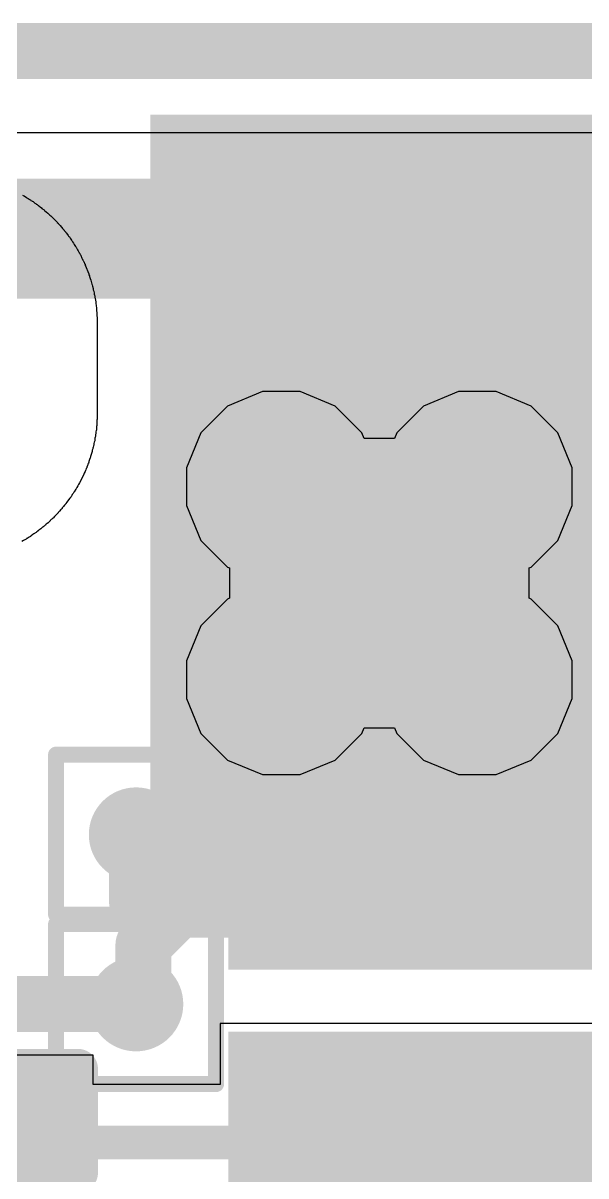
# Model space of a CAD drawing. Header units: inches. Extents: x -6 to 284, y -12 to 154.
# Drawn here: x 18.045 to 19.832, y 16.789 to 20.449 of the extents above; entities that cross this region are included whole.
import ezdxf

# ---------------------------------------------------------------- set-up
doc = ezdxf.new("R2010")
doc.units = ezdxf.units.IN
for name, color, linetype in [('Board Outline', 216, 'Continuous'), ('Bottom Layer', 5, 'Continuous'), ('Drill Drawing', 1, 'Continuous'), ('GND-1', 16, 'Continuous'), ('GND-2', 90, 'Continuous'), ('GND-3', 216, 'Continuous'), ('GND-4', 54, 'Continuous'), ('PWR-1', 156, 'Continuous'), ('PWR-2', 130, 'Continuous'), ('Signal L1', 76, 'Continuous'), ('Signal L2', 6, 'Continuous'), ('Top Layer', 1, 'Continuous'), ('Top Overlay', 2, 'Continuous'), ('Top Paste', 8, 'Continuous'), ('Top Solder', 216, 'Continuous'), ('Via Holes', 16, 'Continuous')]:
    doc.layers.add(name, color=color, linetype=linetype)

# ---------------------------------------------------------------- blocks, each defined once
blk = doc.blocks.new('AP6275S__125')
at = {"layer": 'Top Layer'}
for points in [[(-7.7475, 4.75), (-6.6225, 4.75), (-6.6225, 4.25), (-7.7475, 4.25)], [(-7.7475, 3.85), (-6.6225, 3.85), (-6.6225, 3.35), (-7.7475, 3.35)]]:
    blk.add_hatch(color=1, dxfattribs=at).paths.add_polyline_path(points)
at = {"layer": 'Top Paste'}
for points in [[(-7.7475, 4.75), (-6.6225, 4.75), (-6.6225, 4.25), (-7.7475, 4.25)], [(-7.7475, 3.85), (-6.6225, 3.85), (-6.6225, 3.35), (-7.7475, 3.35)]]:
    blk.add_hatch(color=8, dxfattribs=at).paths.add_polyline_path(points)
at = {"layer": 'Top Solder'}
for points in [[(-7.8491, 4.8516), (-6.5209, 4.8516), (-6.5209, 4.1484), (-7.8491, 4.1484)], [(-7.8491, 3.9516), (-6.5209, 3.9516), (-6.5209, 3.2484), (-7.8491, 3.2484)]]:
    blk.add_hatch(color=216, dxfattribs=at).paths.add_polyline_path(points)
at = {"layer": 'Top Overlay'}
for points in [[(-7.5184, 6.5532, 0.254, 0.254, 0), (-7.5184, 4.9784, 0.254, 0.254, 0)], [(-7.5184, 6.5532, 0.254, 0.254, 0), (-6.4008, 6.5532, 0.254, 0.254, 0)], [(-8.128, 4.6228, 0.2, 0.2, 0), (-8.001, 4.4958, 0.2, 0.2, 0)], [(-8.128, 4.3688, 0.2, 0.2, 0), (-8.128, 4.6228, 0.2, 0.2, 0)], [(-8.128, 4.3688, 0.2, 0.2, 0), (-8.001, 4.4958, 0.2, 0.2, 0)]]:
    blk.add_lwpolyline(points, format="xyseb", dxfattribs=at)
for points in [[(-7.5819, 6.5532, 0.127, 0.127, 1), (-7.4549, 6.5532, 0.127, 0.127, 1)], [(-7.5819, 6.5532, 0.127, 0.127, 1), (-7.4549, 6.5532, 0.127, 0.127, 1)], [(-7.5819, 4.9784, 0.127, 0.127, 1), (-7.4549, 4.9784, 0.127, 0.127, 1)], [(-8.178, 4.6228, 0.1, 0.1, 1), (-8.078, 4.6228, 0.1, 0.1, 1)], [(-8.178, 4.6228, 0.1, 0.1, 1), (-8.078, 4.6228, 0.1, 0.1, 1)], [(-8.051, 4.4958, 0.1, 0.1, 1), (-7.951, 4.4958, 0.1, 0.1, 1)], [(-8.051, 4.4958, 0.1, 0.1, 1), (-7.951, 4.4958, 0.1, 0.1, 1)], [(-8.178, 4.3688, 0.1, 0.1, 1), (-8.078, 4.3688, 0.1, 0.1, 1)], [(-8.178, 4.3688, 0.1, 0.1, 1), (-8.078, 4.3688, 0.1, 0.1, 1)]]:
    blk.add_lwpolyline(points, format="xyseb", close=True, dxfattribs=at)
blk = doc.blocks.new('C___0201_332')
at = {"layer": 'Top Layer'}
for points in [[(-0.45, 0.15), (-0.15, 0.15), (-0.15, -0.15), (-0.45, -0.15)], [(0.15, 0.15), (0.45, 0.15), (0.45, -0.15), (0.15, -0.15)]]:
    blk.add_hatch(color=1, dxfattribs=at).paths.add_polyline_path(points)
at = {"layer": 'Top Paste'}
for points in [[(-0.45, 0.15), (-0.15, 0.15), (-0.15, -0.15), (-0.45, -0.15)], [(0.15, 0.15), (0.45, 0.15), (0.45, -0.15), (0.15, -0.15)]]:
    blk.add_hatch(color=8, dxfattribs=at).paths.add_polyline_path(points)
at = {"layer": 'Top Solder'}
for points in [[(-0.505, 0.205), (-0.095, 0.205), (-0.095, -0.205), (-0.505, -0.205)], [(0.095, 0.205), (0.505, 0.205), (0.505, -0.205), (0.095, -0.205)]]:
    blk.add_hatch(color=216, dxfattribs=at).paths.add_polyline_path(points)
at = {"layer": 'Top Overlay'}
for points in [[(-0.5334, 0.2286, 0.127, 0.127, 0), (-0.5334, -0.2286, 0.127, 0.127, 0)], [(-0.5334, 0.2286, 0.127, 0.127, 0), (-0.2032, 0.2286, 0.127, 0.127, 0)], [(0.2032, 0.2286, 0.127, 0.127, 0), (0.5334, 0.2286, 0.127, 0.127, 0)], [(0.5334, 0.2286, 0.127, 0.127, 0), (0.5334, -0.2286, 0.127, 0.127, 0)], [(-0.5334, -0.2286, 0.127, 0.127, 0), (-0.2032, -0.2286, 0.127, 0.127, 0)], [(0.2032, -0.2286, 0.127, 0.127, 0), (0.5334, -0.2286, 0.127, 0.127, 0)]]:
    blk.add_lwpolyline(points, format="xyseb", dxfattribs=at)
for points in [[(-0.5651, 0.2286, 0.0635, 0.0635, 1), (-0.5016, 0.2286, 0.0635, 0.0635, 1)], [(-0.5651, 0.2286, 0.0635, 0.0635, 1), (-0.5016, 0.2286, 0.0635, 0.0635, 1)], [(-0.2349, 0.2286, 0.0635, 0.0635, 1), (-0.1714, 0.2286, 0.0635, 0.0635, 1)], [(0.1714, 0.2286, 0.0635, 0.0635, 1), (0.2349, 0.2286, 0.0635, 0.0635, 1)], [(0.5016, 0.2286, 0.0635, 0.0635, 1), (0.5651, 0.2286, 0.0635, 0.0635, 1)], [(0.5016, 0.2286, 0.0635, 0.0635, 1), (0.5651, 0.2286, 0.0635, 0.0635, 1)], [(-0.5651, -0.2286, 0.0635, 0.0635, 1), (-0.5016, -0.2286, 0.0635, 0.0635, 1)], [(-0.5651, -0.2286, 0.0635, 0.0635, 1), (-0.5016, -0.2286, 0.0635, 0.0635, 1)], [(-0.2349, -0.2286, 0.0635, 0.0635, 1), (-0.1714, -0.2286, 0.0635, 0.0635, 1)], [(0.1714, -0.2286, 0.0635, 0.0635, 1), (0.2349, -0.2286, 0.0635, 0.0635, 1)], [(0.5016, -0.2286, 0.0635, 0.0635, 1), (0.5651, -0.2286, 0.0635, 0.0635, 1)], [(0.5016, -0.2286, 0.0635, 0.0635, 1), (0.5651, -0.2286, 0.0635, 0.0635, 1)]]:
    blk.add_lwpolyline(points, format="xyseb", close=True, dxfattribs=at)

msp = doc.modelspace()

# ---------------------------------------------------------------- hatches: boundary and pattern name
at = {"layer": 'Bottom Layer'}
h = msp.add_hatch(color=5, dxfattribs=at)
edge = h.paths.add_edge_path()
edge.add_arc((18.8651, 18.9771), 0.2, 0, 360)
h = msp.add_hatch(color=5, dxfattribs=at)
edge = h.paths.add_edge_path()
edge.add_arc((19.4874, 18.9771), 0.2, 0, 360)
h = msp.add_hatch(color=5, dxfattribs=at)
edge = h.paths.add_edge_path()
edge.add_arc((18.8651, 18.3642), 0.2, 0, 360)
h = msp.add_hatch(color=5, dxfattribs=at)
edge = h.paths.add_edge_path()
edge.add_arc((19.4874, 18.3642), 0.2, 0, 360)
at = {"layer": 'GND-1'}
h = msp.add_hatch(color=16, dxfattribs=at)
edge = h.paths.add_edge_path()
edge.add_arc((18.8651, 18.9771), 0.2, 0, 360)
h = msp.add_hatch(color=16, dxfattribs=at)
edge = h.paths.add_edge_path()
edge.add_arc((19.4874, 18.9771), 0.2, 0, 360)
h = msp.add_hatch(color=16, dxfattribs=at)
edge = h.paths.add_edge_path()
edge.add_arc((18.8651, 18.3642), 0.2, 0, 360)
h = msp.add_hatch(color=16, dxfattribs=at)
edge = h.paths.add_edge_path()
edge.add_arc((19.4874, 18.3642), 0.2, 0, 360)
h = msp.add_hatch(color=16, dxfattribs=at)
edge = h.paths.add_edge_path()
edge.add_arc((18.4036, 17.8722), 0.15, 0, 360)
h = msp.add_hatch(color=16, dxfattribs=at)
edge = h.paths.add_edge_path()
edge.add_arc((18.4036, 17.3341), 0.15, 0, 360)
at = {"layer": 'GND-2'}
h = msp.add_hatch(color=90, dxfattribs=at)
edge = h.paths.add_edge_path()
edge.add_arc((18.8651, 18.9771), 0.2, 0, 360)
h = msp.add_hatch(color=90, dxfattribs=at)
edge = h.paths.add_edge_path()
edge.add_arc((19.4874, 18.9771), 0.2, 0, 360)
h = msp.add_hatch(color=90, dxfattribs=at)
edge = h.paths.add_edge_path()
edge.add_arc((18.8651, 18.3642), 0.2, 0, 360)
h = msp.add_hatch(color=90, dxfattribs=at)
edge = h.paths.add_edge_path()
edge.add_arc((19.4874, 18.3642), 0.2, 0, 360)
at = {"layer": 'GND-3'}
h = msp.add_hatch(color=216, dxfattribs=at)
edge = h.paths.add_edge_path()
edge.add_arc((18.8651, 18.9771), 0.2, 0, 360)
h = msp.add_hatch(color=216, dxfattribs=at)
edge = h.paths.add_edge_path()
edge.add_arc((19.4874, 18.9771), 0.2, 0, 360)
h = msp.add_hatch(color=216, dxfattribs=at)
edge = h.paths.add_edge_path()
edge.add_arc((18.8651, 18.3642), 0.2, 0, 360)
h = msp.add_hatch(color=216, dxfattribs=at)
edge = h.paths.add_edge_path()
edge.add_arc((19.4874, 18.3642), 0.2, 0, 360)
at = {"layer": 'GND-4'}
h = msp.add_hatch(color=54, dxfattribs=at)
edge = h.paths.add_edge_path()
edge.add_arc((18.8651, 18.9771), 0.2, 0, 360)
h = msp.add_hatch(color=54, dxfattribs=at)
edge = h.paths.add_edge_path()
edge.add_arc((19.4874, 18.9771), 0.2, 0, 360)
h = msp.add_hatch(color=54, dxfattribs=at)
edge = h.paths.add_edge_path()
edge.add_arc((18.8651, 18.3642), 0.2, 0, 360)
h = msp.add_hatch(color=54, dxfattribs=at)
edge = h.paths.add_edge_path()
edge.add_arc((19.4874, 18.3642), 0.2, 0, 360)
at = {"layer": 'PWR-1'}
h = msp.add_hatch(color=156, dxfattribs=at)
edge = h.paths.add_edge_path()
edge.add_arc((18.8651, 18.9771), 0.2, 0, 360)
h = msp.add_hatch(color=156, dxfattribs=at)
edge = h.paths.add_edge_path()
edge.add_arc((19.4874, 18.9771), 0.2, 0, 360)
h = msp.add_hatch(color=156, dxfattribs=at)
edge = h.paths.add_edge_path()
edge.add_arc((18.8651, 18.3642), 0.2, 0, 360)
h = msp.add_hatch(color=156, dxfattribs=at)
edge = h.paths.add_edge_path()
edge.add_arc((19.4874, 18.3642), 0.2, 0, 360)
at = {"layer": 'PWR-2'}
h = msp.add_hatch(color=130, dxfattribs=at)
edge = h.paths.add_edge_path()
edge.add_arc((18.8651, 18.9771), 0.2, 0, 360)
h = msp.add_hatch(color=130, dxfattribs=at)
edge = h.paths.add_edge_path()
edge.add_arc((19.4874, 18.9771), 0.2, 0, 360)
h = msp.add_hatch(color=130, dxfattribs=at)
edge = h.paths.add_edge_path()
edge.add_arc((18.8651, 18.3642), 0.2, 0, 360)
h = msp.add_hatch(color=130, dxfattribs=at)
edge = h.paths.add_edge_path()
edge.add_arc((19.4874, 18.3642), 0.2, 0, 360)
at = {"layer": 'Signal L1'}
h = msp.add_hatch(color=76, dxfattribs=at)
edge = h.paths.add_edge_path()
edge.add_arc((18.8651, 18.9771), 0.2, 0, 360)
h = msp.add_hatch(color=76, dxfattribs=at)
edge = h.paths.add_edge_path()
edge.add_arc((19.4874, 18.9771), 0.2, 0, 360)
h = msp.add_hatch(color=76, dxfattribs=at)
edge = h.paths.add_edge_path()
edge.add_arc((18.8651, 18.3642), 0.2, 0, 360)
h = msp.add_hatch(color=76, dxfattribs=at)
edge = h.paths.add_edge_path()
edge.add_arc((19.4874, 18.3642), 0.2, 0, 360)
h = msp.add_hatch(color=76, dxfattribs=at)
edge = h.paths.add_edge_path()
edge.add_arc((18.4036, 17.8722), 0.15, 0, 360)
h = msp.add_hatch(color=76, dxfattribs=at)
edge = h.paths.add_edge_path()
edge.add_arc((18.4036, 17.3341), 0.15, 0, 360)
at = {"layer": 'Signal L2'}
h = msp.add_hatch(color=6, dxfattribs=at)
edge = h.paths.add_edge_path()
edge.add_arc((18.8651, 18.9771), 0.2, 0, 360)
h = msp.add_hatch(color=6, dxfattribs=at)
edge = h.paths.add_edge_path()
edge.add_arc((19.4874, 18.9771), 0.2, 0, 360)
h = msp.add_hatch(color=6, dxfattribs=at)
edge = h.paths.add_edge_path()
edge.add_arc((18.8651, 18.3642), 0.2, 0, 360)
h = msp.add_hatch(color=6, dxfattribs=at)
edge = h.paths.add_edge_path()
edge.add_arc((19.4874, 18.3642), 0.2, 0, 360)
at = {"layer": 'Top Layer'}
msp.add_hatch(color=1, dxfattribs=at).paths.add_polyline_path([(18.4494, 17.5451), (19.9229, 17.5451), (19.9229, 20.1576), (18.4494, 20.1576)])
h = msp.add_hatch(color=1, dxfattribs=at)
edge = h.paths.add_edge_path()
edge.add_arc((18.8651, 18.9771), 0.2, 0, 360)
h = msp.add_hatch(color=1, dxfattribs=at)
edge = h.paths.add_edge_path()
edge.add_arc((19.4874, 18.9771), 0.2, 0, 360)
h = msp.add_hatch(color=1, dxfattribs=at)
edge = h.paths.add_edge_path()
edge.add_arc((18.8651, 18.3642), 0.2, 0, 360)
h = msp.add_hatch(color=1, dxfattribs=at)
edge = h.paths.add_edge_path()
edge.add_arc((19.4874, 18.3642), 0.2, 0, 360)
h = msp.add_hatch(color=1, dxfattribs=at)
edge = h.paths.add_edge_path()
edge.add_arc((18.4036, 17.8722), 0.15, 0, 360)
h = msp.add_hatch(color=1, dxfattribs=at)
edge = h.paths.add_edge_path()
edge.add_arc((18.4036, 17.3341), 0.15, 0, 360)
at = {"layer": 'Via Holes'}
h = msp.add_hatch(color=7, dxfattribs=at)
edge = h.paths.add_edge_path()
edge.add_arc((18.8651, 18.9771), 0.1, 0, 360)
h = msp.add_hatch(color=7, dxfattribs=at)
edge = h.paths.add_edge_path()
edge.add_arc((19.4874, 18.9771), 0.1, 0, 360)
h = msp.add_hatch(color=7, dxfattribs=at)
edge = h.paths.add_edge_path()
edge.add_arc((18.8651, 18.3642), 0.1, 0, 360)
h = msp.add_hatch(color=7, dxfattribs=at)
edge = h.paths.add_edge_path()
edge.add_arc((19.4874, 18.3642), 0.1, 0, 360)
h = msp.add_hatch(color=7, dxfattribs=at)
edge = h.paths.add_edge_path()
edge.add_arc((18.4036, 17.8722), 0.075, 0, 360)
h = msp.add_hatch(color=7, dxfattribs=at)
edge = h.paths.add_edge_path()
edge.add_arc((18.4036, 17.3341), 0.075, 0, 360)

# ---------------------------------------------------------------- linework, layer by layer
at = {"layer": 'Board Outline'}
msp.add_lwpolyline([(12.0364, 20.3599, 0.1778, 0.1778, 0), (75.5509, 20.3599, 0.1778, 0.1778, 0)], format="xyseb", dxfattribs=at)
at = {"layer": 'Bottom Layer'}
msp.add_line((12.0364, 20.1009), (45.7536, 20.1009), dxfattribs=at)
at = {"layer": 'Drill Drawing'}
for points in [[(18.6111, 19.2311, 0.0508, 0.0508, 0), (19.1191, 19.2311, 0.0508, 0.0508, 0)], [(18.6111, 19.2311, 0.0508, 0.0508, 0), (18.8651, 18.7231, 0.0508, 0.0508, 0)], [(18.8651, 18.7231, 0.0508, 0.0508, 0), (19.1191, 19.2311, 0.0508, 0.0508, 0)], [(19.2334, 19.2311, 0.0508, 0.0508, 0), (19.7414, 19.2311, 0.0508, 0.0508, 0)], [(19.2334, 19.2311, 0.0508, 0.0508, 0), (19.4874, 18.7231, 0.0508, 0.0508, 0)], [(19.4874, 18.7231, 0.0508, 0.0508, 0), (19.7414, 19.2311, 0.0508, 0.0508, 0)], [(18.6111, 18.6182, 0.0508, 0.0508, 0), (19.1191, 18.6182, 0.0508, 0.0508, 0)], [(18.6111, 18.6182, 0.0508, 0.0508, 0), (18.8651, 18.1102, 0.0508, 0.0508, 0)], [(18.8651, 18.1102, 0.0508, 0.0508, 0), (19.1191, 18.6182, 0.0508, 0.0508, 0)], [(19.2334, 18.6182, 0.0508, 0.0508, 0), (19.7414, 18.6182, 0.0508, 0.0508, 0)], [(19.2334, 18.6182, 0.0508, 0.0508, 0), (19.4874, 18.1102, 0.0508, 0.0508, 0)], [(19.4874, 18.1102, 0.0508, 0.0508, 0), (19.7414, 18.6182, 0.0508, 0.0508, 0)], [(18.1496, 18.1262, 0.0508, 0.0508, 0), (18.6576, 18.1262, 0.0508, 0.0508, 0)], [(18.1496, 17.6182, 0.0508, 0.0508, 0), (18.1496, 18.1262, 0.0508, 0.0508, 0)], [(18.6576, 17.6182, 0.0508, 0.0508, 0), (18.6576, 18.1262, 0.0508, 0.0508, 0)], [(18.1496, 17.6182, 0.0508, 0.0508, 0), (18.6576, 17.6182, 0.0508, 0.0508, 0)], [(18.1496, 17.5881, 0.0508, 0.0508, 0), (18.6576, 17.5881, 0.0508, 0.0508, 0)], [(18.1496, 17.0801, 0.0508, 0.0508, 0), (18.1496, 17.5881, 0.0508, 0.0508, 0)], [(18.6576, 17.0801, 0.0508, 0.0508, 0), (18.6576, 17.5881, 0.0508, 0.0508, 0)], [(18.1496, 17.0801, 0.0508, 0.0508, 0), (18.6576, 17.0801, 0.0508, 0.0508, 0)]]:
    msp.add_lwpolyline(points, format="xyseb", dxfattribs=at)
for points in [[(18.5984, 19.2311, 0.0254, 0.0254, 1), (18.6238, 19.2311, 0.0254, 0.0254, 1)], [(18.5984, 19.2311, 0.0254, 0.0254, 1), (18.6238, 19.2311, 0.0254, 0.0254, 1)], [(19.1064, 19.2311, 0.0254, 0.0254, 1), (19.1318, 19.2311, 0.0254, 0.0254, 1)], [(19.1064, 19.2311, 0.0254, 0.0254, 1), (19.1318, 19.2311, 0.0254, 0.0254, 1)], [(19.2207, 19.2311, 0.0254, 0.0254, 1), (19.2461, 19.2311, 0.0254, 0.0254, 1)], [(19.2207, 19.2311, 0.0254, 0.0254, 1), (19.2461, 19.2311, 0.0254, 0.0254, 1)], [(19.7287, 19.2311, 0.0254, 0.0254, 1), (19.7541, 19.2311, 0.0254, 0.0254, 1)], [(19.7287, 19.2311, 0.0254, 0.0254, 1), (19.7541, 19.2311, 0.0254, 0.0254, 1)], [(18.8524, 18.7231, 0.0254, 0.0254, 1), (18.8778, 18.7231, 0.0254, 0.0254, 1)], [(18.8524, 18.7231, 0.0254, 0.0254, 1), (18.8778, 18.7231, 0.0254, 0.0254, 1)], [(19.4747, 18.7231, 0.0254, 0.0254, 1), (19.5001, 18.7231, 0.0254, 0.0254, 1)], [(19.4747, 18.7231, 0.0254, 0.0254, 1), (19.5001, 18.7231, 0.0254, 0.0254, 1)], [(18.5984, 18.6182, 0.0254, 0.0254, 1), (18.6238, 18.6182, 0.0254, 0.0254, 1)], [(18.5984, 18.6182, 0.0254, 0.0254, 1), (18.6238, 18.6182, 0.0254, 0.0254, 1)], [(19.1064, 18.6182, 0.0254, 0.0254, 1), (19.1318, 18.6182, 0.0254, 0.0254, 1)], [(19.1064, 18.6182, 0.0254, 0.0254, 1), (19.1318, 18.6182, 0.0254, 0.0254, 1)], [(19.2207, 18.6182, 0.0254, 0.0254, 1), (19.2461, 18.6182, 0.0254, 0.0254, 1)], [(19.2207, 18.6182, 0.0254, 0.0254, 1), (19.2461, 18.6182, 0.0254, 0.0254, 1)], [(19.7287, 18.6182, 0.0254, 0.0254, 1), (19.7541, 18.6182, 0.0254, 0.0254, 1)], [(19.7287, 18.6182, 0.0254, 0.0254, 1), (19.7541, 18.6182, 0.0254, 0.0254, 1)], [(18.1369, 18.1262, 0.0254, 0.0254, 1), (18.1623, 18.1262, 0.0254, 0.0254, 1)], [(18.1369, 18.1262, 0.0254, 0.0254, 1), (18.1623, 18.1262, 0.0254, 0.0254, 1)], [(18.6449, 18.1262, 0.0254, 0.0254, 1), (18.6703, 18.1262, 0.0254, 0.0254, 1)], [(18.6449, 18.1262, 0.0254, 0.0254, 1), (18.6703, 18.1262, 0.0254, 0.0254, 1)], [(18.8524, 18.1102, 0.0254, 0.0254, 1), (18.8778, 18.1102, 0.0254, 0.0254, 1)], [(18.8524, 18.1102, 0.0254, 0.0254, 1), (18.8778, 18.1102, 0.0254, 0.0254, 1)], [(19.4747, 18.1102, 0.0254, 0.0254, 1), (19.5001, 18.1102, 0.0254, 0.0254, 1)], [(19.4747, 18.1102, 0.0254, 0.0254, 1), (19.5001, 18.1102, 0.0254, 0.0254, 1)], [(18.1369, 17.6182, 0.0254, 0.0254, 1), (18.1623, 17.6182, 0.0254, 0.0254, 1)], [(18.1369, 17.6182, 0.0254, 0.0254, 1), (18.1623, 17.6182, 0.0254, 0.0254, 1)], [(18.6449, 17.6182, 0.0254, 0.0254, 1), (18.6703, 17.6182, 0.0254, 0.0254, 1)], [(18.6449, 17.6182, 0.0254, 0.0254, 1), (18.6703, 17.6182, 0.0254, 0.0254, 1)], [(18.1369, 17.5881, 0.0254, 0.0254, 1), (18.1623, 17.5881, 0.0254, 0.0254, 1)], [(18.1369, 17.5881, 0.0254, 0.0254, 1), (18.1623, 17.5881, 0.0254, 0.0254, 1)], [(18.6449, 17.5881, 0.0254, 0.0254, 1), (18.6703, 17.5881, 0.0254, 0.0254, 1)], [(18.6449, 17.5881, 0.0254, 0.0254, 1), (18.6703, 17.5881, 0.0254, 0.0254, 1)], [(18.1369, 17.0801, 0.0254, 0.0254, 1), (18.1623, 17.0801, 0.0254, 0.0254, 1)], [(18.1369, 17.0801, 0.0254, 0.0254, 1), (18.1623, 17.0801, 0.0254, 0.0254, 1)], [(18.6449, 17.0801, 0.0254, 0.0254, 1), (18.6703, 17.0801, 0.0254, 0.0254, 1)], [(18.6449, 17.0801, 0.0254, 0.0254, 1), (18.6703, 17.0801, 0.0254, 0.0254, 1)]]:
    msp.add_lwpolyline(points, format="xyseb", close=True, dxfattribs=at)
at = {"layer": 'GND-1'}
msp.add_line((12.0364, 20.1009), (75.5508, 20.1009), dxfattribs=at)
at = {"layer": 'GND-2'}
msp.add_line((12.0364, 20.1009), (75.5508, 20.1009), dxfattribs=at)
at = {"layer": 'GND-3'}
msp.add_line((12.0364, 20.1009), (75.5508, 20.1009), dxfattribs=at)
at = {"layer": 'GND-4'}
msp.add_line((12.0364, 20.1009), (75.5508, 20.1009), dxfattribs=at)
at = {"layer": 'PWR-1'}
for p, q in [((17.9612, 20.1009), (33.3991, 20.1009)), ((18.8051, 19.2787), (18.6943, 19.2328)), ((18.9251, 19.2787), (18.8051, 19.2787)), ((19.036, 19.2328), (18.9251, 19.2787)), ((19.4274, 19.2787), (19.3166, 19.2328)), ((19.5474, 19.2787), (19.4274, 19.2787)), ((19.6583, 19.2328), (19.5474, 19.2787)), ((18.6943, 19.2328), (18.6095, 19.1479)), ((19.1208, 19.1479), (19.036, 19.2328)), ((19.3166, 19.2328), (19.2318, 19.1479)), ((19.7431, 19.1479), (19.6583, 19.2328)), ((18.6095, 19.1479), (18.5635, 19.0371)), ((19.1282, 19.1302), (19.1208, 19.1479)), ((19.2318, 19.1479), (19.2244, 19.1302)), ((19.789, 19.0371), (19.7431, 19.1479)), ((19.2244, 19.1302), (19.1282, 19.1302)), ((18.5635, 19.0371), (18.5635, 18.9171)), ((19.789, 18.9171), (19.789, 19.0371)), ((18.5635, 18.9171), (18.6095, 18.8062)), ((19.7431, 18.8062), (19.789, 18.9171)), ((18.6095, 18.8062), (18.6943, 18.7214)), ((19.6583, 18.7214), (19.7431, 18.8062)), ((18.6943, 18.7214), (18.7007, 18.7187)), ((18.7007, 18.7187), (18.7007, 18.6225)), ((19.6519, 18.7187), (19.6583, 18.7214)), ((19.6519, 18.6225), (19.6519, 18.7187)), ((18.6943, 18.6198), (18.6095, 18.535)), ((18.7007, 18.6225), (18.6943, 18.6198)), ((19.6583, 18.6198), (19.6519, 18.6225)), ((19.7431, 18.535), (19.6583, 18.6198)), ((18.6095, 18.535), (18.5635, 18.4242)), ((19.789, 18.4242), (19.7431, 18.535)), ((18.5635, 18.4242), (18.5635, 18.3042)), ((19.789, 18.3042), (19.789, 18.4242)), ((18.5635, 18.3042), (18.6095, 18.1933)), ((19.7431, 18.1933), (19.789, 18.3042)), ((18.6095, 18.1933), (18.6943, 18.1085)), ((19.036, 18.1085), (19.1208, 18.1933)), ((19.1208, 18.1933), (19.1282, 18.2111)), ((19.1282, 18.2111), (19.2244, 18.2111)), ((19.2244, 18.2111), (19.2318, 18.1933)), ((19.2318, 18.1933), (19.3166, 18.1085)), ((19.6583, 18.1085), (19.7431, 18.1933)), ((18.6943, 18.1085), (18.8051, 18.0626)), ((18.9251, 18.0626), (19.036, 18.1085)), ((19.3166, 18.1085), (19.4274, 18.0626)), ((19.5474, 18.0626), (19.6583, 18.1085)), ((18.8051, 18.0626), (18.9251, 18.0626)), ((19.4274, 18.0626), (19.5474, 18.0626))]:
    msp.add_line(p, q, dxfattribs=at)
at = {"layer": 'PWR-2'}
for p, q in [((17.934, 20.1009), (36.3945, 20.1009)), ((18.8051, 19.2787), (18.6943, 19.2328)), ((18.9251, 19.2787), (18.8051, 19.2787)), ((19.036, 19.2328), (18.9251, 19.2787)), ((19.4274, 19.2787), (19.3166, 19.2328)), ((19.5474, 19.2787), (19.4274, 19.2787)), ((19.6583, 19.2328), (19.5474, 19.2787)), ((18.6943, 19.2328), (18.6095, 19.1479)), ((19.1208, 19.1479), (19.036, 19.2328)), ((19.3166, 19.2328), (19.2318, 19.1479)), ((19.7431, 19.1479), (19.6583, 19.2328)), ((18.6095, 19.1479), (18.5635, 19.0371)), ((19.1282, 19.1302), (19.1208, 19.1479)), ((19.2318, 19.1479), (19.2244, 19.1302)), ((19.789, 19.0371), (19.7431, 19.1479)), ((19.2244, 19.1302), (19.1282, 19.1302)), ((18.5635, 19.0371), (18.5635, 18.9171)), ((19.789, 18.9171), (19.789, 19.0371)), ((18.5635, 18.9171), (18.6095, 18.8062)), ((19.7431, 18.8062), (19.789, 18.9171)), ((18.6095, 18.8062), (18.6943, 18.7214)), ((19.6583, 18.7214), (19.7431, 18.8062)), ((18.6943, 18.7214), (18.7007, 18.7187)), ((18.7007, 18.7187), (18.7007, 18.6225)), ((19.6519, 18.7187), (19.6583, 18.7214)), ((19.6519, 18.6225), (19.6519, 18.7187)), ((18.6943, 18.6198), (18.6095, 18.535)), ((18.7007, 18.6225), (18.6943, 18.6198)), ((19.6583, 18.6198), (19.6519, 18.6225)), ((19.7431, 18.535), (19.6583, 18.6198)), ((18.6095, 18.535), (18.5635, 18.4242)), ((19.789, 18.4242), (19.7431, 18.535)), ((18.5635, 18.4242), (18.5635, 18.3042)), ((19.789, 18.3042), (19.789, 18.4242)), ((18.5635, 18.3042), (18.6095, 18.1933)), ((19.7431, 18.1933), (19.789, 18.3042)), ((18.6095, 18.1933), (18.6943, 18.1085)), ((19.036, 18.1085), (19.1208, 18.1933)), ((19.1208, 18.1933), (19.1282, 18.2111)), ((19.1282, 18.2111), (19.2244, 18.2111)), ((19.2244, 18.2111), (19.2318, 18.1933)), ((19.2318, 18.1933), (19.3166, 18.1085)), ((19.6583, 18.1085), (19.7431, 18.1933)), ((18.6943, 18.1085), (18.8051, 18.0626)), ((18.9251, 18.0626), (19.036, 18.1085)), ((19.3166, 18.1085), (19.4274, 18.0626)), ((19.5474, 18.0626), (19.6583, 18.1085)), ((18.8051, 18.0626), (18.9251, 18.0626)), ((19.4274, 18.0626), (19.5474, 18.0626))]:
    msp.add_line(p, q, dxfattribs=at)
at = {"layer": 'Signal L1'}
msp.add_line((12.0364, 20.1009), (75.5508, 20.1009), dxfattribs=at)
at = {"layer": 'Signal L2'}
msp.add_lwpolyline([(17.7783, 19.7639, 0.381, 0.381, 0), (31.1032, 19.7639, 0.381, 0.381, 0)], format="xyseb", dxfattribs=at)
at = {"layer": 'Top Layer'}
for p, q in [((12.0364, 20.1009), (20.1416, 20.1009)), ((20.0499, 17.2721), (18.6709, 17.2721)), ((18.6709, 17.2721), (18.6709, 17.0789)), ((18.2675, 17.1721), (17.7135, 17.1721)), ((18.2675, 17.0789), (18.2675, 17.1721)), ((18.6709, 17.0789), (18.2675, 17.0789))]:
    msp.add_line(p, q, dxfattribs=at)
for points in [[(18.427, 17.5226, 0.1778, 0.1778, 0), (18.6994, 17.7951, 0.1778, 0.1778, 0)], [(18.6994, 17.7951, 0.1778, 0.1778, 0), (19.3604, 17.7951, 0.1778, 0.1778, 0)], [(18.427, 17.3575, 0.1778, 0.1778, 0), (18.427, 17.5226, 0.1778, 0.1778, 0)], [(17.4736, 17.3341, 0.1778, 0.1778, 0), (18.4036, 17.3341, 0.1778, 0.1778, 0)], [(18.4036, 17.3341, 0.1778, 0.1778, 0), (18.427, 17.3575, 0.1778, 0.1778, 0)], [(17.9905, 16.8951, 0.1067, 0.1067, 0), (19.3604, 16.8951, 0.1067, 0.1067, 0)]]:
    msp.add_lwpolyline(points, format="xyseb", dxfattribs=at)
for points in [[(18.655, 17.7951, 0.0889, 0.0889, 1), (18.7439, 17.7951, 0.0889, 0.0889, 1)], [(18.655, 17.7951, 0.0889, 0.0889, 1), (18.7439, 17.7951, 0.0889, 0.0889, 1)], [(19.316, 17.7951, 0.0889, 0.0889, 1), (19.4049, 17.7951, 0.0889, 0.0889, 1)], [(18.3826, 17.5226, 0.0889, 0.0889, 1), (18.4715, 17.5226, 0.0889, 0.0889, 1)], [(18.3826, 17.5226, 0.0889, 0.0889, 1), (18.4715, 17.5226, 0.0889, 0.0889, 1)], [(18.3592, 17.3341, 0.0889, 0.0889, 1), (18.4481, 17.3341, 0.0889, 0.0889, 1)], [(18.3592, 17.3341, 0.0889, 0.0889, 1), (18.4481, 17.3341, 0.0889, 0.0889, 1)], [(18.3826, 17.3575, 0.0889, 0.0889, 1), (18.4715, 17.3575, 0.0889, 0.0889, 1)], [(18.3826, 17.3575, 0.0889, 0.0889, 1), (18.4715, 17.3575, 0.0889, 0.0889, 1)], [(19.3338, 16.8951, 0.0533, 0.0533, 1), (19.3871, 16.8951, 0.0533, 0.0533, 1)]]:
    msp.add_lwpolyline(points, format="xyseb", close=True, dxfattribs=at)
at = {"layer": 'Top Overlay'}
for p, q in [((18.0426, 19.9027), (18.0455, 19.9015)), ((18.0455, 19.9015), (18.0467, 19.9004)), ((18.0467, 19.9004), (18.0478, 19.8998)), ((18.0478, 19.8998), (18.0559, 19.8952)), ((18.0559, 19.8952), (18.0571, 19.894)), ((18.0571, 19.894), (18.0612, 19.8917)), ((18.0612, 19.8917), (18.0641, 19.89)), ((18.0641, 19.89), (18.0652, 19.8888)), ((18.0652, 19.8888), (18.0681, 19.8877)), ((18.0681, 19.8877), (18.0698, 19.8859)), ((18.0698, 19.8859), (18.0727, 19.8842)), ((18.0727, 19.8842), (18.0739, 19.883)), ((18.0739, 19.883), (18.0768, 19.8819)), ((18.0768, 19.8819), (18.0785, 19.8801)), ((18.0785, 19.8801), (18.0814, 19.8784)), ((18.0814, 19.8784), (18.0826, 19.8772)), ((18.0826, 19.8772), (18.0855, 19.8755)), ((18.0855, 19.8755), (18.0866, 19.8743)), ((18.0866, 19.8743), (18.0895, 19.8726)), ((18.0895, 19.8726), (18.0907, 19.8714)), ((18.0907, 19.8714), (18.0918, 19.8709)), ((18.0918, 19.8709), (18.0936, 19.8691)), ((18.0936, 19.8691), (18.0947, 19.8685)), ((18.0947, 19.8685), (18.1, 19.8645)), ((18.1, 19.8645), (18.1011, 19.8633)), ((18.1011, 19.8633), (18.1023, 19.8627)), ((18.1023, 19.8627), (18.1046, 19.8604)), ((18.1046, 19.8604), (18.1057, 19.8599)), ((18.1057, 19.8599), (18.1075, 19.8581)), ((18.1075, 19.8581), (18.1104, 19.8564)), ((18.1104, 19.8564), (18.1121, 19.8546)), ((18.1121, 19.8546), (18.1133, 19.8541)), ((18.1133, 19.8541), (18.1179, 19.8494)), ((18.1179, 19.8494), (18.1191, 19.8489)), ((18.1191, 19.8489), (18.122, 19.846)), ((18.122, 19.846), (18.1228, 19.8457)), ((18.1228, 19.8457), (18.1231, 19.8448)), ((18.1231, 19.8448), (18.1243, 19.8442)), ((18.1243, 19.8442), (18.1301, 19.8384)), ((18.1301, 19.8384), (18.133, 19.8367)), ((18.133, 19.8367), (18.1529, 19.8167)), ((18.1529, 19.8167), (18.1535, 19.8155)), ((18.1535, 19.8155), (18.1558, 19.8132)), ((18.1558, 19.8132), (18.1564, 19.8121)), ((18.1564, 19.8121), (18.1616, 19.8069)), ((18.1616, 19.8069), (18.1622, 19.8057)), ((18.1622, 19.8057), (18.1668, 19.8011)), ((18.1668, 19.8011), (18.1674, 19.7999)), ((18.1674, 19.7999), (18.1703, 19.797)), ((18.1703, 19.797), (18.1709, 19.7959)), ((18.1709, 19.7959), (18.1726, 19.7941)), ((18.1726, 19.7941), (18.1732, 19.793)), ((18.1732, 19.793), (18.175, 19.7912)), ((18.175, 19.7912), (18.1755, 19.7901)), ((18.1755, 19.7901), (18.1778, 19.7878)), ((18.1778, 19.7878), (18.1784, 19.7866)), ((18.1784, 19.7866), (18.1802, 19.7849)), ((18.1802, 19.7849), (18.1807, 19.7837)), ((18.1807, 19.7837), (18.1831, 19.7814)), ((18.1831, 19.7814), (18.1848, 19.7785)), ((18.1848, 19.7785), (18.186, 19.7773)), ((18.186, 19.7773), (18.1877, 19.7744)), ((18.1877, 19.7744), (18.1894, 19.7727)), ((18.1894, 19.7727), (18.19, 19.7715)), ((18.19, 19.7715), (18.1917, 19.7698)), ((18.1917, 19.7698), (18.1941, 19.7657)), ((18.1941, 19.7657), (18.1967, 19.7626)), ((18.1967, 19.7626), (18.1987, 19.7594)), ((18.1987, 19.7594), (18.1999, 19.7582)), ((18.1999, 19.7582), (18.2022, 19.7542)), ((18.2022, 19.7542), (18.2051, 19.7501)), ((18.2051, 19.7501), (18.2074, 19.7461)), ((18.2074, 19.7461), (18.2114, 19.7397)), ((18.2114, 19.7397), (18.2132, 19.7368)), ((18.2132, 19.7368), (18.2155, 19.7327)), ((18.2155, 19.7327), (18.2166, 19.7316)), ((18.2166, 19.7316), (18.2172, 19.7293)), ((18.2172, 19.7293), (18.2201, 19.7252)), ((18.2201, 19.7252), (18.2207, 19.7235)), ((18.2207, 19.7235), (18.2219, 19.7223)), ((18.2219, 19.7223), (18.223, 19.7194)), ((18.223, 19.7194), (18.2236, 19.7183)), ((18.2236, 19.7183), (18.2248, 19.7171)), ((18.2248, 19.7171), (18.2262, 19.7133)), ((18.2262, 19.7133), (18.2277, 19.7119)), ((18.2277, 19.7119), (18.2291, 19.7081)), ((18.2291, 19.7081), (18.2305, 19.7055)), ((18.2305, 19.7055), (18.2317, 19.7026)), ((18.2317, 19.7026), (18.2329, 19.7015)), ((18.2329, 19.7015), (18.2349, 19.696)), ((18.2349, 19.696), (18.2358, 19.6951)), ((18.2358, 19.6951), (18.2375, 19.6905)), ((18.2375, 19.6905), (18.2387, 19.6893)), ((18.2387, 19.6893), (18.2398, 19.6847)), ((18.2398, 19.6847), (18.2416, 19.6829)), ((18.2416, 19.6829), (18.2424, 19.6792)), ((18.2424, 19.6792), (18.2444, 19.6754)), ((18.2444, 19.6754), (18.245, 19.6731)), ((18.245, 19.6731), (18.2473, 19.6679)), ((18.2473, 19.6679), (18.2479, 19.6656)), ((18.2479, 19.6656), (18.2502, 19.6603)), ((18.2502, 19.6603), (18.2531, 19.6528)), ((18.2531, 19.6528), (18.254, 19.6496)), ((18.254, 19.6496), (18.2554, 19.6465)), ((18.2554, 19.6465), (18.256, 19.6441)), ((18.256, 19.6441), (18.2569, 19.6409)), ((18.2569, 19.6409), (18.2583, 19.6378)), ((18.2583, 19.6378), (18.2595, 19.6325)), ((18.2595, 19.6325), (18.2612, 19.6285)), ((18.2612, 19.6285), (18.2621, 19.6236)), ((18.2621, 19.6236), (18.2636, 19.6198)), ((18.2636, 19.6198), (18.2641, 19.6175)), ((18.2641, 19.6175), (18.265, 19.6131)), ((18.265, 19.6131), (18.267, 19.6065)), ((18.267, 19.6065), (18.2676, 19.6019)), ((18.2676, 19.6019), (18.2693, 19.5978)), ((18.2693, 19.5978), (18.2702, 19.5911)), ((18.2702, 19.5911), (18.2708, 19.5882)), ((18.2708, 19.5882), (18.2717, 19.5851)), ((18.2717, 19.5851), (18.2722, 19.5827)), ((18.2722, 19.5827), (18.2728, 19.5787)), ((18.2728, 19.5787), (18.2734, 19.5735)), ((18.2734, 19.5735), (18.2746, 19.5706)), ((18.2746, 19.5706), (18.2754, 19.5616)), ((18.2754, 19.5616), (18.276, 19.557)), ((18.276, 19.557), (18.2766, 19.5535)), ((18.2766, 19.5535), (18.2772, 19.5506)), ((18.2772, 19.5506), (18.2777, 19.5448)), ((18.2777, 19.5448), (18.2783, 19.5373)), ((18.2783, 19.5373), (18.2789, 19.528)), ((18.2789, 19.528), (18.2795, 19.5182)), ((18.2795, 19.5182), (18.2801, 19.5159)), ((18.2801, 19.5159), (18.2804, 19.1913)), ((18.2792, 19.1884), (18.2786, 19.1704)), ((18.2804, 19.1913), (18.2792, 19.1884)), ((18.2757, 19.1484), (18.2749, 19.1394)), ((18.2763, 19.1507), (18.2757, 19.1484)), ((18.2769, 19.1548), (18.2763, 19.1507)), ((18.2775, 19.1565), (18.2769, 19.1548)), ((18.278, 19.1687), (18.2775, 19.1565)), ((18.2786, 19.1704), (18.278, 19.1687)), ((18.2693, 19.109), (18.2682, 19.1061)), ((18.2699, 19.1137), (18.2693, 19.109)), ((18.2705, 19.1177), (18.2699, 19.1137)), ((18.2711, 19.12), (18.2705, 19.1177)), ((18.2722, 19.1229), (18.2711, 19.12)), ((18.2728, 19.1304), (18.2722, 19.1229)), ((18.2737, 19.1336), (18.2728, 19.1304)), ((18.2743, 19.136), (18.2737, 19.1336)), ((18.2749, 19.1394), (18.2743, 19.136)), ((18.2589, 19.0725), (18.2578, 19.0673)), ((18.2604, 19.0757), (18.2589, 19.0725)), ((18.2618, 19.0818), (18.2604, 19.0757)), ((18.2627, 19.085), (18.2618, 19.0818)), ((18.2641, 19.0888), (18.2627, 19.085)), ((18.2647, 19.0928), (18.2641, 19.0888)), ((18.2662, 19.0966), (18.2647, 19.0928)), ((18.2667, 19.0989), (18.2662, 19.0966)), ((18.2673, 19.1024), (18.2667, 19.0989)), ((18.2682, 19.1061), (18.2673, 19.1024)), ((18.245, 19.0343), (18.2442, 19.0305)), ((18.2468, 19.0372), (18.245, 19.0343)), ((18.2473, 19.0389), (18.2468, 19.0372)), ((18.2497, 19.0442), (18.2473, 19.0389)), ((18.2508, 19.0488), (18.2497, 19.0442)), ((18.2523, 19.0514), (18.2508, 19.0488)), ((18.2531, 19.0546), (18.2523, 19.0514)), ((18.2537, 19.0569), (18.2531, 19.0546)), ((18.2552, 19.0595), (18.2537, 19.0569)), ((18.2566, 19.0662), (18.2552, 19.0595)), ((18.2578, 19.0673), (18.2566, 19.0662)), ((18.2363, 19.0135), (18.2236, 18.9886)), ((18.2392, 19.0198), (18.2363, 19.0135)), ((18.2416, 19.025), (18.2392, 19.0198)), ((18.2427, 19.0279), (18.2416, 19.025)), ((18.2442, 19.0305), (18.2427, 19.0279)), ((18.2074, 18.9608), (18.2062, 18.9596)), ((18.212, 18.9689), (18.2074, 18.9608)), ((18.2132, 18.97), (18.212, 18.9689)), ((18.2155, 18.9741), (18.2132, 18.97)), ((18.2184, 18.9793), (18.2155, 18.9741)), ((18.2207, 18.9834), (18.2184, 18.9793)), ((18.2236, 18.9886), (18.2207, 18.9834)), ((18.1839, 18.9275), (18.1807, 18.9231)), ((18.1923, 18.9388), (18.1839, 18.9275)), ((18.1929, 18.9399), (18.1923, 18.9388)), ((18.1938, 18.9402), (18.1929, 18.9399)), ((18.1946, 18.9422), (18.1938, 18.9402)), ((18.1964, 18.944), (18.1946, 18.9422)), ((18.197, 18.9451), (18.1964, 18.944)), ((18.1993, 18.9486), (18.197, 18.9451)), ((18.201, 18.9515), (18.1993, 18.9486)), ((18.2039, 18.9556), (18.201, 18.9515)), ((18.2062, 18.9596), (18.2039, 18.9556)), ((18.1501, 18.8878), (18.1483, 18.8866)), ((18.1506, 18.889), (18.1501, 18.8878)), ((18.1515, 18.8898), (18.1506, 18.889)), ((18.1527, 18.8904), (18.1515, 18.8898)), ((18.1538, 18.8921), (18.1527, 18.8904)), ((18.1558, 18.8936), (18.1538, 18.8921)), ((18.1564, 18.8947), (18.1558, 18.8936)), ((18.1576, 18.8959), (18.1564, 18.8947)), ((18.159, 18.8979), (18.1576, 18.8959)), ((18.1611, 18.8994), (18.159, 18.8979)), ((18.1616, 18.9005), (18.1611, 18.8994)), ((18.1639, 18.9029), (18.1616, 18.9005)), ((18.1645, 18.904), (18.1639, 18.9029)), ((18.1663, 18.9052), (18.1645, 18.904)), ((18.1668, 18.9063), (18.1663, 18.9052)), ((18.1686, 18.9081), (18.1668, 18.9063)), ((18.1692, 18.9092), (18.1686, 18.9081)), ((18.1715, 18.9115), (18.1692, 18.9092)), ((18.1721, 18.9127), (18.1715, 18.9115)), ((18.1729, 18.9136), (18.1721, 18.9127)), ((18.1755, 18.9168), (18.1729, 18.9136)), ((18.1761, 18.9179), (18.1755, 18.9168)), ((18.1773, 18.9185), (18.1761, 18.9179)), ((18.1778, 18.9196), (18.1773, 18.9185)), ((18.1802, 18.922), (18.1778, 18.9196)), ((18.1807, 18.9231), (18.1802, 18.922)), ((18.1098, 18.8504), (18.1081, 18.8487)), ((18.1118, 18.8519), (18.1098, 18.8504)), ((18.115, 18.8545), (18.1118, 18.8519)), ((18.1162, 18.8551), (18.115, 18.8545)), ((18.1165, 18.8559), (18.1162, 18.8551)), ((18.1173, 18.8568), (18.1165, 18.8559)), ((18.1185, 18.8574), (18.1173, 18.8568)), ((18.1208, 18.8597), (18.1185, 18.8574)), ((18.122, 18.8603), (18.1208, 18.8597)), ((18.1222, 18.8612), (18.122, 18.8603)), ((18.1231, 18.862), (18.1222, 18.8612)), ((18.1243, 18.8626), (18.1231, 18.862)), ((18.1283, 18.8667), (18.1243, 18.8626)), ((18.1304, 18.8681), (18.1283, 18.8667)), ((18.1309, 18.8693), (18.1304, 18.8681)), ((18.1318, 18.8701), (18.1309, 18.8693)), ((18.133, 18.8707), (18.1318, 18.8701)), ((18.1341, 18.8724), (18.133, 18.8707)), ((18.1362, 18.8739), (18.1341, 18.8724)), ((18.1367, 18.8751), (18.1362, 18.8739)), ((18.1388, 18.8765), (18.1367, 18.8751)), ((18.1399, 18.8771), (18.1388, 18.8765)), ((18.1451, 18.8823), (18.1399, 18.8771)), ((18.1477, 18.8855), (18.1451, 18.8823)), ((18.1483, 18.8866), (18.1477, 18.8855)), ((18.064, 18.8169), (18.0577, 18.8128)), ((18.0681, 18.8192), (18.064, 18.8169)), ((18.0693, 18.8203), (18.0681, 18.8192)), ((18.0704, 18.8209), (18.0693, 18.8203)), ((18.0762, 18.825), (18.0704, 18.8209)), ((18.0791, 18.8267), (18.0762, 18.825)), ((18.0808, 18.8284), (18.0791, 18.8267)), ((18.082, 18.829), (18.0808, 18.8284)), ((18.0861, 18.8319), (18.082, 18.829)), ((18.0872, 18.8325), (18.0861, 18.8319)), ((18.0884, 18.8336), (18.0872, 18.8325)), ((18.0916, 18.8357), (18.0884, 18.8336)), ((18.0921, 18.8368), (18.0916, 18.8357)), ((18.0942, 18.8377), (18.0921, 18.8368)), ((18.0953, 18.8389), (18.0942, 18.8377)), ((18.0982, 18.8406), (18.0953, 18.8389)), ((18.1005, 18.8429), (18.0982, 18.8406)), ((18.1017, 18.8435), (18.1005, 18.8429)), ((18.1034, 18.8452), (18.1017, 18.8435)), ((18.1046, 18.8458), (18.1034, 18.8452)), ((18.1069, 18.8481), (18.1046, 18.8458)), ((18.1081, 18.8487), (18.1069, 18.8481)), ((18.0461, 18.8058), (18.0409, 18.803)), ((18.0542, 18.8105), (18.0461, 18.8058)), ((18.0554, 18.8111), (18.0542, 18.8105)), ((18.0557, 18.8119), (18.0554, 18.8111)), ((18.0577, 18.8128), (18.0557, 18.8119))]:
    msp.add_line(p, q, dxfattribs=at)

# ---------------------------------------------------------------- block references
msp.add_blockref('AP6275S__125', (26.5454, 13.2951))
at = {"rotation": 90}
msp.add_blockref('C___0201_332', (17.9905, 16.5951), dxfattribs=at)

doc.saveas('drawing.dxf')
